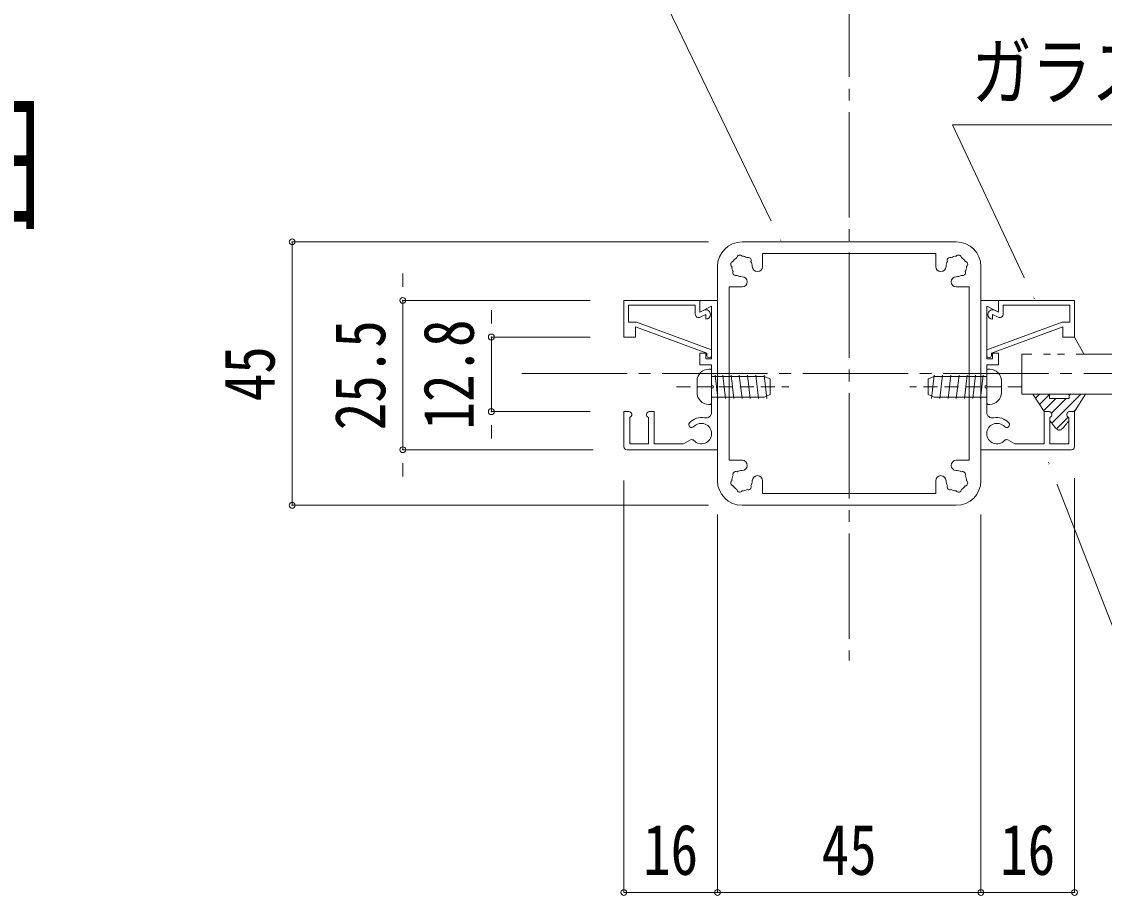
# Model space of a CAD drawing. Units: millimetres at full size, with parts at other scales. Extents: x -3501 to 3497, y -1129 to 1133.
# Drawn here: x 1495.6 to 1865.5, y 636.3 to 934.8 of the extents above; entities that cross this region are included whole.
import ezdxf
from ezdxf.enums import TextEntityAlignment as Align

# ---------------------------------------------------------------- set-up
doc = ezdxf.new("R2010")
doc.units = ezdxf.units.MM
doc.header["$LTSCALE"] = 4
doc.header["$PDMODE"] = 32
doc.header["$PDSIZE"] = 2
for name, pattern in [('CHAIN2', [12, 9, -1, 1, -1]), ('DASHED1', [1.8, 1.2, -0.6]), ('DOUBLE_CHAIN2', [12.8, 9, -1, 0.6, -0.6, 0.6, -1])]:
    doc.linetypes.add(name, pattern=pattern)
for name, color, linetype, lineweight in [('0-0_0', 7, 'Continuous', 18), ('0-1_1手摺寸法', 3, 'Continuous', 18), ('0-2_2A', 1, 'DOUBLE_CHAIN2', 18), ('0-5_3中心線', 2, 'CHAIN2', 18), ('0-6_41ｱﾙﾐ', 6, 'Continuous', 18), ('0-7_42ｱﾙﾐ部品', 6, 'Continuous', 18), ('0-8_51破線ｱﾙﾐ', 3, 'DASHED1', 18), ('0-9_6ﾊｯﾁﾝｸﾞ', 4, 'Continuous', 9), ('0-B_CYAN', 3, 'Continuous', 18), ('1-0_アンカー', 4, 'Continuous', 9)]:
    doc.layers.add(name, color=color, linetype=linetype, lineweight=lineweight)
doc.styles.add('ＭＳ ゴシック', font='')
doc.styles.get('ＭＳ ゴシック').set_extended_font_data('MS Gothic')

msp = doc.modelspace()

# ---------------------------------------------------------------- linework, layer by layer
at = {"layer": '0-0_0'}
for points in [[(1755.082, 859.553), (1702.772, 967.99), (1596.738, 967.99)], [(1841.556, 840.053), (1813.712, 899.552), (1936.362, 899.552)], [(1846.487, 784.172), (1883.124, 690.464), (2005.645, 690.464)]]:
    msp.add_lwpolyline(points, dxfattribs=at)
at = {"layer": '0-1_1手摺寸法'}
for p, q in [((1730.263, 859.553), (1588.033, 859.553)), ((1588.033, 769.553), (1588.033, 859.553)), ((1588.033, 854.953), (1588.033, 774.153)), ((1625.835, 844.153), (1625.835, 848.753)), ((1689.863, 839.553), (1625.835, 839.553)), ((1656.092, 831.653), (1656.092, 836.253)), ((1689.863, 827.053), (1656.092, 827.053)), ((1689.863, 801.553), (1656.092, 801.553)), ((1656.092, 796.953), (1656.092, 792.353)), ((1690.863, 788.553), (1625.835, 788.553)), ((1625.835, 783.953), (1625.835, 779.353)), ((1701.363, 778.053), (1701.363, 637.296)), ((1855.363, 778.81), (1855.363, 637.296)), ((1730.263, 769.553), (1588.033, 769.553)), ((1733.363, 766.453), (1733.363, 637.296)), ((1733.363, 766.453), (1733.363, 637.296)), ((1823.363, 766.453), (1823.363, 637.296)), ((1823.363, 766.453), (1823.363, 637.296)), ((1701.363, 637.296), (1733.363, 637.296)), ((1728.763, 637.296), (1705.963, 637.296)), ((1733.363, 637.296), (1823.363, 637.296)), ((1818.763, 637.296), (1737.963, 637.296)), ((1855.363, 637.296), (1823.363, 637.296)), ((1827.963, 637.296), (1850.763, 637.296))]:
    msp.add_line(p, q, dxfattribs=at)
for points in [[(1625.835, 788.553), (1625.835, 839.553), (1625.835, 788.553)], [(1656.092, 827.053), (1656.092, 801.553), (1656.092, 827.053)]]:
    msp.add_lwpolyline(points, dxfattribs=at)
for p in [(1588.033, 859.553), (1625.835, 839.553), (1656.092, 827.053), (1656.092, 801.553), (1625.835, 788.553), (1588.033, 769.553), (1701.363, 637.296), (1733.363, 637.296), (1823.363, 637.296), (1855.363, 637.296)]:
    msp.add_point(p, dxfattribs=at)
at = {"layer": '0-2_2A'}
msp.add_line((1837.363, 807.553), (2045.521, 807.553), dxfattribs=at)
msp.add_lwpolyline([(2045.521, 821.153), (1837.363, 821.153), (1837.363, 807.553)], dxfattribs=at)
at = {"layer": '0-5_3中心線'}
for p, q in [((1778.363, 999.904), (1778.363, 716.562)), ((1666.487, 814.553), (2458.977, 814.553))]:
    msp.add_line(p, q, dxfattribs=at)
at = {"layer": '0-6_41ｱﾙﾐ'}
for p, q in [((1701.363, 839.553), (1727.363, 839.553)), ((1701.363, 827.053), (1701.363, 839.553)), ((1702.963, 837.953), (1725.763, 837.953)), ((1702.963, 832.153), (1702.963, 837.953)), ((1725.763, 834.906), (1725.763, 837.953)), ((1727.363, 839.553), (1727.363, 835.553)), ((1733.363, 839.553), (1727.363, 839.553)), ((1727.363, 835.553), (1727.363, 839.553)), ((1727.363, 835.553), (1731.363, 837.553)), ((1728.648, 836.195), (1727.363, 835.553)), ((1731.363, 819.553), (1731.363, 837.553)), ((1733.363, 839.553), (1733.363, 788.553)), ((1823.363, 839.553), (1823.363, 788.553)), ((1823.363, 839.553), (1829.363, 839.553)), ((1825.363, 819.553), (1825.363, 837.553)), ((1829.363, 835.553), (1825.363, 837.553)), ((1828.079, 836.195), (1829.363, 835.553)), ((1829.363, 839.553), (1829.363, 835.553)), ((1829.363, 835.553), (1829.363, 839.553)), ((1855.363, 839.553), (1829.363, 839.553)), ((1853.763, 837.953), (1830.963, 837.953)), ((1830.963, 834.906), (1830.963, 837.953)), ((1853.763, 832.153), (1853.763, 837.953)), ((1855.363, 827.053), (1855.363, 839.553)), ((1729.363, 834.764), (1727.5, 833.832)), ((1729.363, 833.164), (1729.363, 834.764)), ((1827.363, 834.764), (1829.226, 833.832)), ((1827.363, 833.164), (1827.363, 834.764)), ((1702.963, 832.153), (1705.649, 832.153)), ((1705.363, 830.553), (1729.763, 821.553)), ((1705.363, 827.053), (1705.363, 830.553)), ((1705.649, 832.153), (1731.363, 822.668)), ((1851.078, 832.153), (1825.363, 822.668)), ((1851.363, 830.553), (1826.963, 821.553)), ((1853.763, 832.153), (1851.078, 832.153)), ((1851.363, 827.053), (1851.363, 830.553)), ((1701.363, 827.053), (1705.363, 827.053)), ((1855.363, 827.053), (1851.363, 827.053)), ((1727.363, 821.553), (1727.363, 817.553)), ((1729.363, 821.553), (1727.363, 821.553)), ((1729.363, 821.553), (1729.363, 819.553)), ((1729.763, 820.753), (1729.763, 821.553)), ((1731.363, 822.668), (1731.363, 820.753)), ((1825.363, 822.668), (1825.363, 820.753)), ((1826.963, 820.753), (1826.963, 821.553)), ((1827.363, 821.553), (1827.363, 819.553)), ((1827.363, 821.553), (1829.363, 821.553)), ((1829.363, 821.553), (1829.363, 817.553)), ((1731.363, 819.553), (1729.363, 819.553)), ((1825.363, 819.553), (1827.363, 819.553)), ((1727.363, 817.553), (1731.363, 817.553)), ((1731.363, 817.553), (1731.363, 810.653)), ((1731.363, 814.553), (1731.363, 810.653)), ((1829.363, 817.553), (1825.363, 817.553)), ((1825.363, 817.553), (1825.363, 810.653)), ((1825.363, 814.553), (1825.363, 810.653)), ((1731.777, 810.391), (1731.363, 810.653)), ((1824.949, 810.391), (1825.363, 810.653)), ((1731.777, 809.715), (1731.363, 809.453)), ((1731.363, 809.453), (1731.363, 801.902)), ((1731.363, 809.453), (1731.363, 801.902)), ((1824.949, 809.715), (1825.363, 809.453)), ((1825.363, 809.453), (1825.363, 801.902)), ((1825.363, 809.453), (1825.363, 801.902)), ((1701.363, 790.31), (1701.363, 801.553)), ((1703.063, 801.553), (1701.363, 801.553)), ((1703.363, 790.553), (1703.363, 799.599)), ((1709.763, 790.553), (1709.763, 799.599)), ((1711.763, 801.553), (1710.063, 801.553)), ((1711.763, 790.553), (1711.763, 801.553)), ((1731.363, 801.402), (1731.363, 801.902)), ((1825.363, 801.402), (1825.363, 801.902)), ((1844.963, 790.553), (1844.963, 801.553)), ((1844.963, 801.553), (1846.663, 801.553)), ((1846.963, 790.553), (1846.963, 799.599)), ((1853.363, 790.553), (1853.363, 799.599)), ((1853.663, 801.553), (1855.363, 801.553)), ((1855.363, 790.31), (1855.363, 801.553)), ((1724.158, 791.914), (1721.801, 790.553)), ((1832.568, 791.914), (1834.926, 790.553)), ((1701.363, 790.31), (1701.363, 789.553)), ((1731.363, 788.553), (1702.363, 788.553)), ((1733.363, 788.553), (1702.363, 788.553)), ((1709.763, 790.553), (1703.363, 790.553)), ((1720.399, 790.553), (1711.763, 790.553)), ((1721.801, 790.553), (1711.763, 790.553)), ((1823.363, 788.553), (1854.363, 788.553)), ((1825.363, 788.553), (1854.363, 788.553)), ((1834.926, 790.553), (1844.963, 790.553)), ((1836.327, 790.553), (1844.963, 790.553)), ((1846.963, 790.553), (1853.363, 790.553)), ((1855.363, 790.31), (1855.363, 789.553))]:
    msp.add_line(p, q, dxfattribs=at)
for centre, radius, start, end in [((1729.363, 834.764), 1.6, 0, 116.565), ((1827.363, 834.764), 1.6, 63.435, 180), ((1726.963, 834.906), 1.2, 180, 296.565), ((1729.363, 834.764), 1.6, 270, 0), ((1827.363, 834.764), 1.6, 180, 270), ((1829.763, 834.906), 1.2, 243.435, 0), ((1730.563, 820.753), 0.8, 180, 0), ((1826.163, 820.753), 0.8, 180, 0), ((1731.563, 810.053), 0.4, 302.334, 57.666), ((1825.163, 810.053), 0.4, 122.334, 237.666), ((1703.063, 800.553), 1, 287.458, 90), ((1710.063, 800.553), 1, 90, 252.542), ((1727.863, 794.053), 5.5, 78.463, 137.241), ((1729.363, 801.402), 2, 258.463, 0), ((1827.363, 801.402), 2, 180, 281.537), ((1828.863, 794.053), 5.5, 42.759, 101.537), ((1846.663, 800.553), 1, 287.458, 90), ((1853.663, 800.553), 1, 90, 252.542), ((1724.564, 797.114), 1, 137.682, 316.801), ((1727.863, 794.053), 3.5, 222.759, 137.241), ((1828.863, 794.053), 3.5, 42.759, 317.241), ((1832.162, 797.114), 1, 223.199, 42.318), ((1724.559, 790.998), 1, 42.759, 113.621), ((1832.167, 790.998), 1, 66.379, 137.241), ((1702.363, 789.553), 1, 180, 270), ((1854.363, 789.553), 1, 270, 0)]:
    msp.add_arc(centre, radius, start, end, dxfattribs=at)
at = {"layer": '0-7_42ｱﾙﾐ部品'}
for p, q in [((1741.763, 859.553), (1814.963, 859.553)), ((1814.963, 859.553), (1741.763, 859.553)), ((1748.763, 855.553), (1807.963, 855.553)), ((1748.763, 855.553), (1748.763, 851.153)), ((1807.963, 855.553), (1748.763, 855.553)), ((1748.763, 855.553), (1748.763, 851.153)), ((1807.963, 855.553), (1807.963, 851.153)), ((1807.963, 855.553), (1807.963, 851.153)), ((1733.363, 851.153), (1733.363, 777.953)), ((1733.363, 851.153), (1733.363, 777.953)), ((1823.363, 851.153), (1823.363, 777.953)), ((1823.363, 851.153), (1823.363, 777.953)), ((1741.763, 844.153), (1737.363, 844.153)), ((1737.363, 844.153), (1737.363, 784.953)), ((1737.363, 844.153), (1737.363, 784.953)), ((1741.763, 844.153), (1737.363, 844.153)), ((1814.963, 844.153), (1819.363, 844.153)), ((1814.963, 844.153), (1819.363, 844.153)), ((1819.363, 844.153), (1819.363, 784.953)), ((1819.363, 844.153), (1819.363, 784.953)), ((1741.763, 784.953), (1737.363, 784.953)), ((1741.763, 784.953), (1737.363, 784.953)), ((1814.963, 784.953), (1819.363, 784.953)), ((1814.963, 784.953), (1819.363, 784.953)), ((1748.763, 773.553), (1748.763, 777.953)), ((1807.963, 773.553), (1807.963, 777.953)), ((1741.763, 769.553), (1814.963, 769.553)), ((1814.963, 769.553), (1741.763, 769.553))]:
    msp.add_line(p, q, dxfattribs=at)
for points in [[(1748.763, 773.553), (1807.963, 773.553), (1807.963, 777.953)], [(1807.963, 773.553), (1748.763, 773.553), (1748.763, 777.953)]]:
    msp.add_lwpolyline(points, dxfattribs=at)
for centre, radius, start, end in [((1741.763, 851.153), 8.4, 90, 180), ((1741.763, 851.153), 8.4, 90, 180), ((1814.963, 851.153), 8.4, 0, 90), ((1814.963, 851.153), 8.4, 0, 90), ((1740.987, 854.051), 1, 105, 172.976), ((1740.987, 854.051), 1, 105, 172.976), ((1740.987, 854.051), 1, 37.024, 105), ((1740.987, 854.051), 1, 37.024, 105), ((1741.763, 851.153), 3.5, 75, 89.641), ((1741.763, 851.153), 3.5, 75, 89.641), ((1814.963, 851.153), 3.5, 90.359, 105), ((1814.963, 851.153), 3.5, 90.359, 105), ((1815.74, 854.051), 1, 75, 142.976), ((1815.74, 854.051), 1, 75, 142.976), ((1815.74, 854.051), 1, 7.024, 75), ((1815.74, 854.051), 1, 7.024, 75), ((1738.866, 851.93), 1, 165, 232.976), ((1738.866, 851.93), 1, 165, 232.976), ((1738.866, 851.93), 1, 97.024, 165), ((1738.866, 851.93), 1, 97.024, 165), ((1741.763, 851.153), 3.5, 180.359, 195), ((1741.763, 851.153), 3.5, 180.359, 195), ((1741.763, 851.153), 3.5, 135, 149.641), ((1741.763, 851.153), 3.5, 135, 149.641), ((1741.763, 851.153), 3.5, 120.359, 135), ((1741.763, 851.153), 3.5, 120.359, 135), ((1741.763, 851.153), 3.5, 60.359, 75), ((1741.763, 851.153), 3.5, 60.359, 75), ((1743.884, 853.274), 1, 45, 112.976), ((1743.884, 853.274), 1, 45, 112.976), ((1743.884, 853.274), 1, 337.024, 45), ((1743.884, 853.274), 1, 337.024, 45), ((1741.763, 851.153), 3.5, 15, 29.641), ((1741.763, 851.153), 3.5, 15, 29.641), ((1741.763, 851.153), 3.5, 0.359, 15), ((1741.763, 851.153), 3.5, 0.359, 15), ((1747.013, 851.153), 1.75, 180, 0), ((1747.013, 851.153), 1.75, 180, 0), ((1809.713, 851.153), 1.75, 180, 0), ((1809.713, 851.153), 1.75, 180, 0), ((1814.963, 851.153), 3.5, 165, 179.641), ((1814.963, 851.153), 3.5, 165, 179.641), ((1814.963, 851.153), 3.5, 150.359, 165), ((1814.963, 851.153), 3.5, 150.359, 165), ((1812.842, 853.274), 1, 135, 202.976), ((1812.842, 853.274), 1, 135, 202.976), ((1812.842, 853.274), 1, 67.024, 135), ((1812.842, 853.274), 1, 67.024, 135), ((1814.963, 851.153), 3.5, 105, 119.641), ((1814.963, 851.153), 3.5, 105, 119.641), ((1814.963, 851.153), 3.5, 45, 59.641), ((1814.963, 851.153), 3.5, 45, 59.641), ((1814.963, 851.153), 3.5, 30.359, 45), ((1814.963, 851.153), 3.5, 30.359, 45), ((1817.861, 851.93), 1, 15, 82.976), ((1817.861, 851.93), 1, 15, 82.976), ((1814.963, 851.153), 3.5, 345, 359.641), ((1814.963, 851.153), 3.5, 345, 359.641), ((1817.861, 851.93), 1, 307.024, 15), ((1817.861, 851.93), 1, 307.024, 15), ((1741.763, 851.153), 3.5, 195, 209.641), ((1741.763, 851.153), 3.5, 195, 209.641), ((1739.642, 849.032), 1, 157.024, 225), ((1739.642, 849.032), 1, 157.024, 225), ((1739.642, 849.032), 1, 225, 292.976), ((1739.642, 849.032), 1, 225, 292.976), ((1741.763, 851.153), 3.5, 240.359, 255), ((1741.763, 851.153), 3.5, 240.359, 255), ((1741.763, 851.153), 3.5, 255, 270), ((1741.763, 851.153), 3.5, 255, 270), ((1741.763, 845.903), 1.75, 270, 90), ((1741.763, 845.903), 1.75, 270, 90), ((1814.963, 845.903), 1.75, 90, 270), ((1814.963, 845.903), 1.75, 90, 270), ((1814.963, 851.153), 3.5, 270, 285), ((1814.963, 851.153), 3.5, 270, 285), ((1814.963, 851.153), 3.5, 285, 299.641), ((1814.963, 851.153), 3.5, 285, 299.641), ((1817.084, 849.032), 1, 247.024, 315), ((1817.084, 849.032), 1, 247.024, 315), ((1817.084, 849.032), 1, 315, 22.976), ((1817.084, 849.032), 1, 315, 22.976), ((1814.963, 851.153), 3.5, 330.359, 345), ((1814.963, 851.153), 3.5, 330.359, 345), ((1741.763, 783.203), 1.75, 270, 90), ((1741.763, 783.203), 1.75, 270, 90), ((1814.963, 783.203), 1.75, 90, 270), ((1814.963, 783.203), 1.75, 90, 270), ((1739.642, 780.074), 1, 135, 202.976), ((1739.642, 780.074), 1, 135, 202.976), ((1739.642, 780.074), 1, 67.024, 135), ((1739.642, 780.074), 1, 67.024, 135), ((1741.763, 777.953), 3.5, 105, 119.641), ((1741.763, 777.953), 3.5, 105, 119.641), ((1741.763, 777.953), 3.5, 90, 105), ((1741.763, 777.953), 3.5, 90, 105), ((1814.963, 777.953), 3.5, 75, 90), ((1814.963, 777.953), 3.5, 75, 90), ((1814.963, 777.953), 3.5, 60.359, 75), ((1814.963, 777.953), 3.5, 60.359, 75), ((1817.084, 780.074), 1, 45, 112.976), ((1817.084, 780.074), 1, 45, 112.976), ((1817.084, 780.074), 1, 337.024, 45), ((1817.084, 780.074), 1, 337.024, 45), ((1741.763, 777.953), 8.4, 180, 270), ((1741.763, 777.953), 8.4, 180, 270), ((1738.866, 777.176), 1, 127.024, 195), ((1738.866, 777.176), 1, 127.024, 195), ((1738.866, 777.176), 1, 195, 262.976), ((1738.866, 777.176), 1, 195, 262.976), ((1741.763, 777.953), 3.5, 165, 179.641), ((1741.763, 777.953), 3.5, 165, 179.641), ((1741.763, 777.953), 3.5, 150.359, 165), ((1741.763, 777.953), 3.5, 150.359, 165), ((1741.763, 777.953), 3.5, 330.359, 345), ((1741.763, 777.953), 3.5, 330.359, 345), ((1741.763, 777.953), 3.5, 345, 359.641), ((1741.763, 777.953), 3.5, 345, 359.641), ((1747.013, 777.953), 1.75, 0, 180), ((1747.013, 777.953), 1.75, 0, 180), ((1809.713, 777.953), 1.75, 0, 180), ((1809.713, 777.953), 1.75, 0, 180), ((1814.963, 777.953), 3.5, 180.359, 195), ((1814.963, 777.953), 3.5, 180.359, 195), ((1814.963, 777.953), 3.5, 195, 209.641), ((1814.963, 777.953), 3.5, 195, 209.641), ((1814.963, 777.953), 8.4, 270, 0), ((1814.963, 777.953), 8.4, 270, 0), ((1817.861, 777.176), 1, 277.024, 345), ((1817.861, 777.176), 1, 277.024, 345), ((1814.963, 777.953), 3.5, 15, 29.641), ((1814.963, 777.953), 3.5, 15, 29.641), ((1814.963, 777.953), 3.5, 0.359, 15), ((1814.963, 777.953), 3.5, 0.359, 15), ((1817.861, 777.176), 1, 345, 52.976), ((1817.861, 777.176), 1, 345, 52.976), ((1741.763, 777.953), 3.5, 210.359, 225), ((1741.763, 777.953), 3.5, 210.359, 225), ((1741.763, 777.953), 3.5, 225, 239.641), ((1741.763, 777.953), 3.5, 225, 239.641), ((1740.987, 775.055), 1, 187.024, 255), ((1740.987, 775.055), 1, 187.024, 255), ((1740.987, 775.055), 1, 255, 322.976), ((1740.987, 775.055), 1, 255, 322.976), ((1741.763, 777.953), 3.5, 270.359, 285), ((1741.763, 777.953), 3.5, 270.359, 285), ((1741.763, 777.953), 3.5, 285, 299.641), ((1741.763, 777.953), 3.5, 285, 299.641), ((1743.884, 775.832), 1, 247.024, 315), ((1743.884, 775.832), 1, 247.024, 315), ((1743.884, 775.832), 1, 315, 22.976), ((1743.884, 775.832), 1, 315, 22.976), ((1812.842, 775.832), 1, 157.024, 225), ((1812.842, 775.832), 1, 157.024, 225), ((1812.842, 775.832), 1, 225, 292.976), ((1812.842, 775.832), 1, 225, 292.976), ((1814.963, 777.953), 3.5, 240.359, 255), ((1814.963, 777.953), 3.5, 240.359, 255), ((1814.963, 777.953), 3.5, 255, 269.641), ((1814.963, 777.953), 3.5, 255, 269.641), ((1815.74, 775.055), 1, 217.024, 285), ((1815.74, 775.055), 1, 217.024, 285), ((1815.74, 775.055), 1, 285, 352.976), ((1815.74, 775.055), 1, 285, 352.976), ((1814.963, 777.953), 3.5, 300.359, 315), ((1814.963, 777.953), 3.5, 300.359, 315), ((1814.963, 777.953), 3.5, 315, 329.641), ((1814.963, 777.953), 3.5, 315, 329.641)]:
    msp.add_arc(centre, radius, start, end, dxfattribs=at)
at = {"layer": '0-8_51破線ｱﾙﾐ'}
for p, q in [((1719.378, 810.053), (1757.685, 810.053)), ((1837.349, 810.053), (1799.041, 810.053))]:
    msp.add_line(p, q, dxfattribs=at)
at = {"layer": '0-9_6ﾊｯﾁﾝｸﾞ'}
for p, q in [((1730.363, 816.053), (1730.963, 816.053)), ((1731.363, 804.453), (1731.363, 815.653)), ((1733.489, 806.053), (1732.55, 814.053)), ((1733.489, 806.053), (1732.55, 814.053)), ((1736.123, 806.053), (1735.185, 814.053)), ((1736.123, 806.053), (1735.185, 814.053)), ((1738.942, 806.053), (1738.004, 814.053)), ((1738.942, 806.053), (1738.004, 814.053)), ((1741.762, 806.053), (1740.823, 814.053)), ((1741.762, 806.053), (1740.823, 814.053)), ((1744.581, 806.053), (1743.642, 814.053)), ((1744.581, 806.053), (1743.642, 814.053)), ((1747.4, 806.053), (1746.462, 814.053)), ((1747.4, 806.053), (1746.462, 814.053)), ((1750.219, 806.053), (1749.281, 814.053)), ((1750.219, 806.053), (1749.281, 814.053)), ((1806.507, 806.053), (1807.446, 814.053)), ((1806.507, 806.053), (1807.446, 814.053)), ((1809.326, 806.053), (1810.265, 814.053)), ((1809.326, 806.053), (1810.265, 814.053)), ((1812.146, 806.053), (1813.084, 814.053)), ((1812.146, 806.053), (1813.084, 814.053)), ((1814.965, 806.053), (1815.903, 814.053)), ((1814.965, 806.053), (1815.903, 814.053)), ((1817.784, 806.053), (1818.722, 814.053)), ((1817.784, 806.053), (1818.722, 814.053)), ((1820.603, 806.053), (1821.542, 814.053)), ((1820.603, 806.053), (1821.542, 814.053)), ((1823.238, 806.053), (1824.176, 814.053)), ((1823.238, 806.053), (1824.176, 814.053)), ((1825.363, 804.453), (1825.363, 815.653)), ((1826.363, 816.053), (1825.763, 816.053)), ((1726.363, 808.053), (1726.363, 812.053)), ((1731.363, 813.553), (1749.363, 813.553)), ((1749.363, 813.553), (1751.363, 812.724)), ((1751.363, 807.382), (1751.363, 812.724)), ((1807.363, 813.553), (1805.363, 812.724)), ((1805.363, 807.382), (1805.363, 812.724)), ((1825.363, 813.553), (1807.363, 813.553)), ((1830.363, 808.053), (1830.363, 812.053)), ((1731.363, 806.553), (1749.363, 806.553)), ((1749.363, 806.553), (1751.363, 807.382)), ((1807.363, 806.553), (1805.363, 807.382)), ((1825.363, 806.553), (1807.363, 806.553)), ((1841.163, 807.553), (1846.839, 807.553)), ((1844.963, 801.553), (1841.163, 807.553)), ((1842.026, 806.191), (1843.388, 807.553)), ((1843.397, 804.026), (1846.839, 807.468)), ((1847.576, 797.6), (1857.53, 807.553)), ((1853.488, 807.046), (1853.994, 807.553)), ((1853.488, 807.553), (1859.163, 807.553)), ((1730.363, 804.053), (1730.963, 804.053)), ((1826.363, 804.053), (1825.763, 804.053)), ((1844.768, 801.862), (1848.924, 806.018)), ((1847.513, 801.072), (1852.459, 806.018)), ((1844.963, 801.553), (1846.663, 801.553)), ((1846.963, 799.599), (1846.963, 798.422)), ((1849.386, 795.874), (1853.187, 799.674)), ((1853.363, 799.599), (1853.363, 798.422)), ((1855.065, 801.553), (1855.878, 802.366))]:
    msp.add_line(p, q, dxfattribs=at)
for points in [[(1853.663, 801.553), (1855.363, 801.553), (1859.163, 807.553)], [(1846.963, 798.422), (1847.141, 798.192), (1847.216, 798.095), (1847.308, 797.976), (1847.416, 797.836), (1847.541, 797.674), (1847.683, 797.491), (1847.841, 797.286), (1848.016, 797.059), (1848.208, 796.811), (1848.416, 796.544), (1848.638, 796.268), (1848.873, 795.998), (1849.119, 795.747), (1849.373, 795.528), (1849.633, 795.355), (1849.897, 795.242), (1850.163, 795.201), (1850.43, 795.242), (1850.694, 795.355), (1850.954, 795.528), (1851.208, 795.747), (1851.453, 795.998), (1851.688, 796.268), (1851.911, 796.544), (1852.119, 796.811), (1852.31, 797.059), (1852.486, 797.286), (1852.644, 797.491), (1852.786, 797.674), (1852.91, 797.836), (1853.019, 797.976), (1853.11, 798.095), (1853.363, 798.422)]]:
    msp.add_lwpolyline(points, dxfattribs=at)
for centre, radius, start, end in [((1730.363, 812.053), 4, 90, 180), ((1730.963, 815.653), 0.4, 0, 90), ((1825.763, 815.653), 0.4, 90, 180), ((1826.363, 812.053), 4, 0, 90), ((1730.363, 808.053), 4, 180, 270), ((1826.363, 808.053), 4, 270, 0), ((1730.963, 804.453), 0.4, 270, 0), ((1825.763, 804.453), 0.4, 180, 270), ((1846.663, 800.553), 1, 287.458, 90), ((1853.663, 800.553), 1, 90, 252.542)]:
    msp.add_arc(centre, radius, start, end, dxfattribs=at)
at = {"layer": '0-B_CYAN', "color": 4, "lineweight": 9}
msp.add_line((1855.363, 827.053), (1858.68, 821.062), dxfattribs=at)
at = {"layer": '1-0_アンカー'}
for p, q in [((1846.839, 807.553), (1846.839, 806.018)), ((1853.488, 807.553), (1853.488, 806.018)), ((1846.839, 806.018), (1853.488, 806.018))]:
    msp.add_line(p, q, dxfattribs=at)

# ---------------------------------------------------------------- texts
at = {"layer": '0-0_0', "style": 'ＭＳ ゴシック'}
for s, height, width, p in [('ガラス押縁A', 18.77, 0.8, (1820.217, 902.695)), ('横断面詳細', 39.1, 0.7, (1315.761, 855.38))]:
    msp.add_text(s, height=height, dxfattribs=dict(at, width=width)).set_placement(p, align=Align.BOTTOM_LEFT)
at = {"layer": '0-1_1手摺寸法', "color": 7, "style": 'ＭＳ ゴシック', "width": 0.8}
for s, p in [('25.5', (1625.016, 795.212)), ('12.8', (1655.274, 795.462)), ('45', (1587.214, 805.132))]:
    msp.add_text(s, height=17.27, rotation=90, dxfattribs=at).set_placement(p, align=Align.BOTTOM_LEFT)
for s, p in [('16', (1707.942, 638.115)), ('45', (1768.942, 638.115)), ('16', (1829.942, 638.115))]:
    msp.add_text(s, height=17.27, dxfattribs=at).set_placement(p, align=Align.BOTTOM_LEFT)

# ---------------------------------------------------------------- next in the draw order: wipeouts: each hides what was drawn before it
for points in [[(1750.408, 866.045), (1752.91, 867.252), (1755.082, 859.553), (1755.082, 859.553)], [(1836.958, 846.6), (1839.474, 847.778), (1841.556, 840.053), (1841.556, 840.053)], [(1850.65, 777.341), (1848.062, 776.329), (1846.487, 784.172), (1846.487, 784.172)]]:
    msp.add_wipeout(points)

doc.saveas('drawing.dxf')
